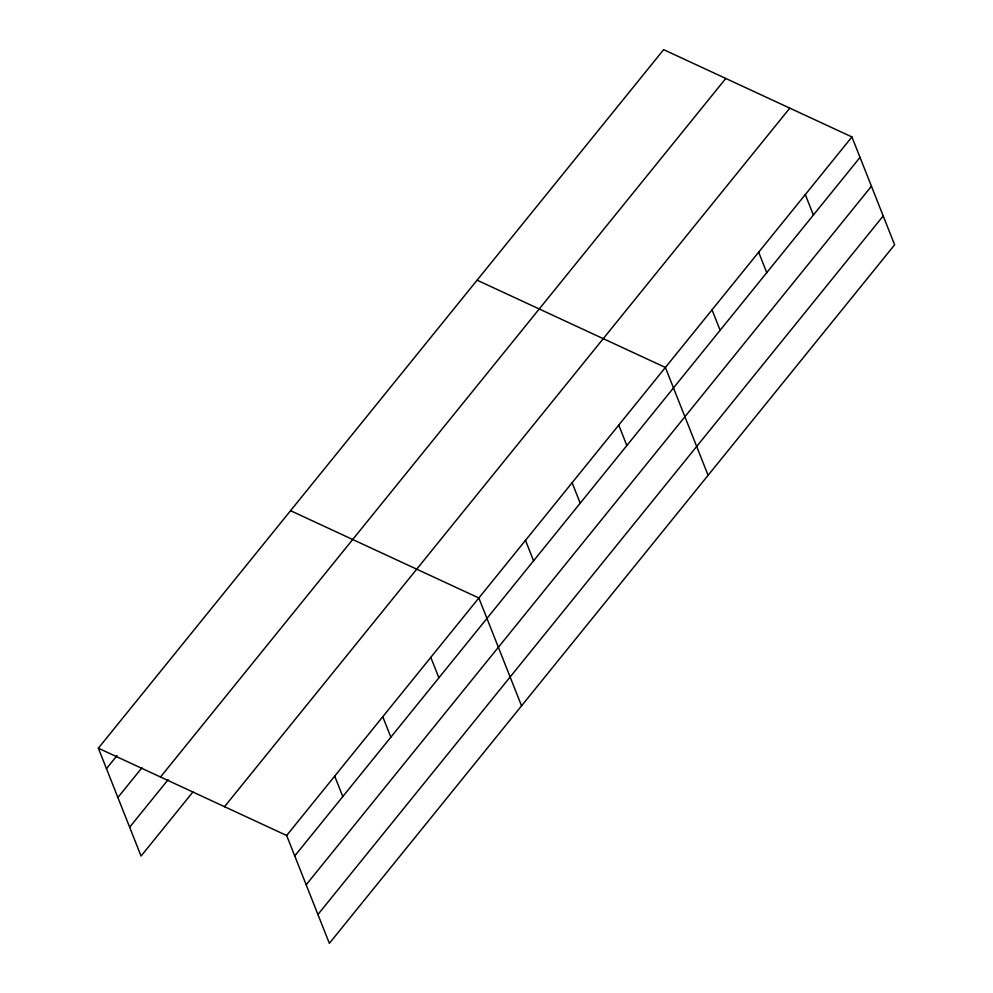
<?xml version="1.0" encoding="UTF-8"?>
<svg xmlns="http://www.w3.org/2000/svg" width="993" height="993" viewBox="0 0 993 993"><rect width="100%" height="100%" fill="white"/><g stroke="black" fill="none" stroke-linecap="round" stroke-linejoin="round"><path stroke-width="1.49" d="M98.369 748.201L663.647 49.65L851.932 136.935L894.631 244.799L329.353 943.35L286.654 835.498L98.369 748.201L141.068 856.065L192.965 791.93M106.462 768.656L117.037 755.586M117.882 797.491L141.912 767.812M160.506 777.01L725.784 78.459M129.649 827.219L168.09 779.716M224.517 806.688L789.795 108.138M286.654 835.498L851.932 136.935M294.747 855.941L860.025 157.391M306.167 884.788L871.444 186.225M317.934 914.503L883.211 215.953M477.099 280.175L665.384 367.46L708.096 475.312M290.564 510.7L478.849 597.985L521.548 705.837M805.298 194.566L813.391 215.022M758.664 252.197L766.757 272.653M712.031 309.828L720.124 330.284M618.751 425.091L626.844 445.547M572.117 482.722L580.21 503.166M525.483 540.353L533.576 560.797M430.801 657.366L438.894 677.809M382.752 716.747L390.845 737.191M334.703 776.116L342.796 796.56"/></g></svg>
